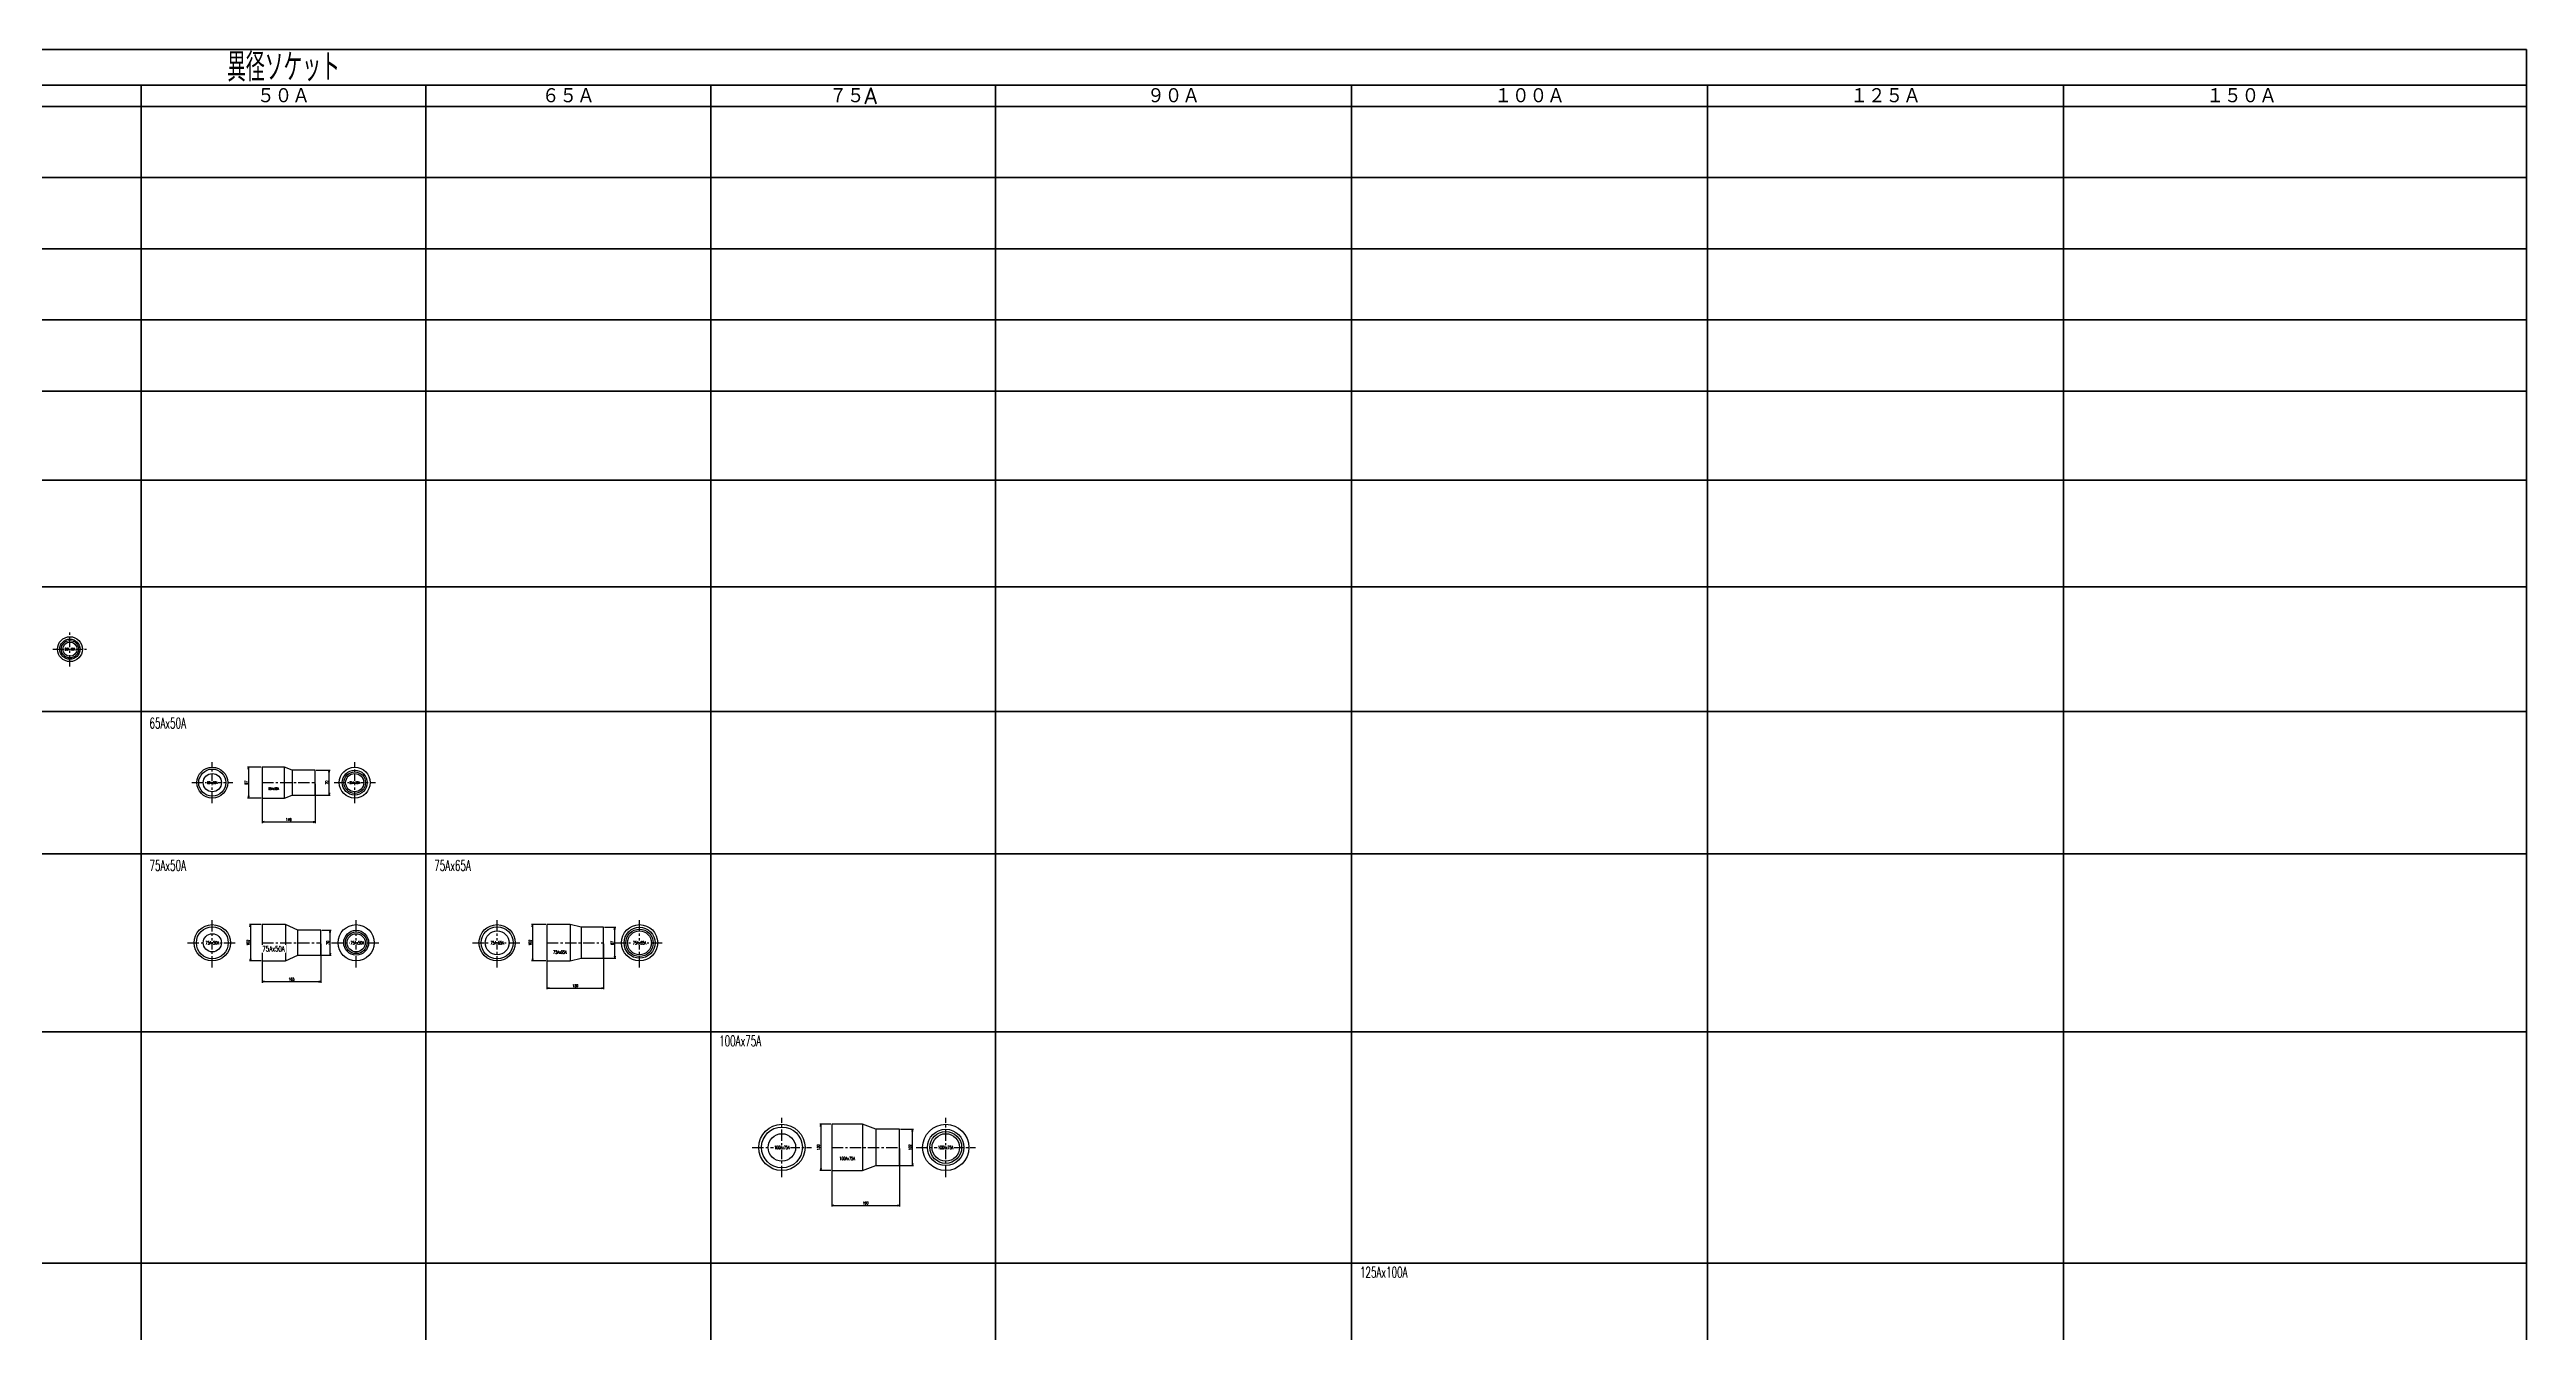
# Model space of a CAD drawing. Header units: millimetres. Extents: x 1711 to 90196, y -23291 to 8516.
# Drawn here: x 9128 to 16085, y -1997 to 1608 of the extents above; entities that cross this region are included whole.
import ezdxf

# ---------------------------------------------------------------- set-up
doc = ezdxf.new("R2010")
doc.units = ezdxf.units.MM
doc.header["$PDMODE"] = 35
doc.linetypes.add('CENTER', pattern=[50.8, 31.75, -6.35, 6.35, -6.35])
doc.layers.add('line', color=153, linetype='Continuous', lineweight=50)
for name, color, linetype in [('寸法', 2, 'Continuous'), ('配管-CVP', 4, 'Continuous'), ('＃配管（PVC)', 21, 'Continuous')]:
    doc.layers.add(name, color=color, linetype=linetype)
doc.styles.add('kpk', font='romans.shx', dxfattribs={"width": 0.7, "bigfont": 'extfont2.shx'})
doc.styles.get("Standard").update_dxf_attribs({"font": 'romans.shx', "bigfont": 'extfont.shx'})
doc.dimstyles.new('KPK-3', dxfattribs={"dimscale": 3, "dimtxt": 2.5, "dimasz": 2, "dimexe": 1, "dimexo": 1, "dimgap": 1, "dimtad": 3, "dimdec": 1, "dimdsep": 46, "dimtxsty": 'kpk', "dimblk": 'OPEN', "dimcen": 2.5, "dimclrd": 2, "dimclre": 2, "dimclrt": 4, "dimadec": 1, "dimazin": 2, "dimtfac": 1, "dimtdec": 1, "dimtmove": 0, "dimatfit": 2, "dimldrblk": 'OPEN', "dimfxl": 0, "dimlwd": -1, "dimlwe": -1, "dimarcsym": 0})

# ---------------------------------------------------------------- blocks, each defined once
blk = doc.blocks.new('_Open')
at = {"color": 0, "linetype": 'ByBlock', "lineweight": -2}
for p, q in [((-1, 0.2), (0, 0)), ((-1, -0.2), (0, 0)), ((0, 0), (-1, 0))]:
    blk.add_line(p, q, dxfattribs=at)
blk = doc.blocks.new('*D2682')
at = {"layer": 'Defpoints', "color": 0, "transparency": 16777216}
for p in [(9725.4, -452.4), (9874.4, -452.4), (9874.4, -563)]:
    blk.add_point(p, dxfattribs=at)
at = {"layer": '寸法', "color": 2, "transparency": 16777216}
for p, q in [((9725.4, -455.4), (9725.4, -566)), ((9874.4, -455.4), (9874.4, -566)), ((9731.4, -563), (9868.4, -563))]:
    blk.add_line(p, q, dxfattribs=at)
at = {"layer": '寸法', "color": 2, "transparency": 16777216, "xscale": 6, "yscale": 6, "zscale": 6, "rotation": 180}
blk.add_blockref('_Open', (9725.4, -563), dxfattribs=at)
at = {"layer": '寸法', "color": 2, "transparency": 16777216, "xscale": 6, "yscale": 6, "zscale": 6}
blk.add_blockref('_Open', (9874.4, -563), dxfattribs=at)
at = {"layer": '寸法', "color": 4, "transparency": 16777216, "insert": (9799.9, -556.2), "char_height": 7.5, "attachment_point": 5, "style": 'kpk', "bg_fill": 3, "box_fill_scale": 1.1, "bg_fill_color": 256, "bg_fill_true_color": 13158600, "bg_fill_transparency": 0}
blk.add_mtext('149', dxfattribs=at)
blk = doc.blocks.new('*D2683')
at = {"layer": 'Defpoints', "color": 0, "transparency": 16777216}
for p in [(9725.4, -902.4), (9890.4, -902.4), (9890.4, -1011.5)]:
    blk.add_point(p, dxfattribs=at)
at = {"layer": '寸法', "color": 2, "transparency": 16777216}
for p, q in [((9725.4, -905.4), (9725.4, -1014.5)), ((9890.4, -905.4), (9890.4, -1014.5)), ((9731.4, -1011.5), (9884.4, -1011.5))]:
    blk.add_line(p, q, dxfattribs=at)
at = {"layer": '寸法', "color": 2, "transparency": 16777216, "xscale": 6, "yscale": 6, "zscale": 6, "rotation": 180}
blk.add_blockref('_Open', (9725.4, -1011.5), dxfattribs=at)
at = {"layer": '寸法', "color": 2, "transparency": 16777216, "xscale": 6, "yscale": 6, "zscale": 6}
blk.add_blockref('_Open', (9890.4, -1011.5), dxfattribs=at)
at = {"layer": '寸法', "color": 4, "transparency": 16777216, "insert": (9807.9, -1004.8), "char_height": 7.5, "attachment_point": 5, "style": 'kpk', "bg_fill": 3, "box_fill_scale": 1.1, "bg_fill_color": 256, "bg_fill_true_color": 13158600, "bg_fill_transparency": 0}
blk.add_mtext('165', dxfattribs=at)
blk = doc.blocks.new('*D2684')
at = {"layer": 'Defpoints', "color": 0, "transparency": 16777216}
for p in [(10525.4, -902.4), (10684.4, -902.4), (10684.4, -1030)]:
    blk.add_point(p, dxfattribs=at)
at = {"layer": '寸法', "color": 2, "transparency": 16777216}
for p, q in [((10525.4, -905.4), (10525.4, -1033)), ((10684.4, -905.4), (10684.4, -1033)), ((10531.4, -1030), (10678.4, -1030))]:
    blk.add_line(p, q, dxfattribs=at)
at = {"layer": '寸法', "color": 2, "transparency": 16777216, "xscale": 6, "yscale": 6, "zscale": 6, "rotation": 180}
blk.add_blockref('_Open', (10525.4, -1030), dxfattribs=at)
at = {"layer": '寸法', "color": 2, "transparency": 16777216, "xscale": 6, "yscale": 6, "zscale": 6}
blk.add_blockref('_Open', (10684.4, -1030), dxfattribs=at)
at = {"layer": '寸法', "color": 4, "transparency": 16777216, "insert": (10604.9, -1023.2), "char_height": 7.5, "attachment_point": 5, "style": 'kpk', "bg_fill": 3, "box_fill_scale": 1.1, "bg_fill_color": 256, "bg_fill_true_color": 13158600, "bg_fill_transparency": 0}
blk.add_mtext('159', dxfattribs=at)
blk = doc.blocks.new('*D2685')
at = {"layer": 'Defpoints', "color": 0, "transparency": 16777216}
for p in [(11325.4, -1477.4), (11515.4, -1477.4), (11515.4, -1640.8)]:
    blk.add_point(p, dxfattribs=at)
at = {"layer": '寸法', "color": 2, "transparency": 16777216}
for p, q in [((11325.4, -1480.4), (11325.4, -1643.8)), ((11515.4, -1480.4), (11515.4, -1643.8)), ((11331.4, -1640.8), (11509.4, -1640.8))]:
    blk.add_line(p, q, dxfattribs=at)
at = {"layer": '寸法', "color": 2, "transparency": 16777216, "xscale": 6, "yscale": 6, "zscale": 6, "rotation": 180}
blk.add_blockref('_Open', (11325.4, -1640.8), dxfattribs=at)
at = {"layer": '寸法', "color": 2, "transparency": 16777216, "xscale": 6, "yscale": 6, "zscale": 6}
blk.add_blockref('_Open', (11515.4, -1640.8), dxfattribs=at)
at = {"layer": '寸法', "color": 4, "transparency": 16777216, "insert": (11420.4, -1634), "char_height": 7.5, "attachment_point": 5, "style": 'kpk', "bg_fill": 3, "box_fill_scale": 1.1, "bg_fill_color": 256, "bg_fill_true_color": 13158600, "bg_fill_transparency": 0}
blk.add_mtext('190', dxfattribs=at)
blk = doc.blocks.new('*D2746')
at = {"layer": 'Defpoints', "color": 0, "transparency": 16777216}
for p in [(9725.4, -408.9), (9687.1, -495.9), (9725.4, -495.9)]:
    blk.add_point(p, dxfattribs=at)
at = {"layer": '寸法', "color": 2, "transparency": 16777216}
for p, q in [((9722.4, -408.9), (9684.1, -408.9)), ((9687.1, -414.9), (9687.1, -489.9)), ((9722.4, -495.9), (9684.1, -495.9))]:
    blk.add_line(p, q, dxfattribs=at)
at = {"layer": '寸法', "color": 2, "transparency": 16777216, "xscale": 6, "yscale": 6, "zscale": 6}
for p, rotation in [((9687.1, -408.9), 90), ((9687.1, -495.9), 270)]:
    blk.add_blockref('_Open', p, dxfattribs=dict(at, rotation=rotation))
at = {"layer": '寸法', "color": 4, "transparency": 16777216, "insert": (9680.4, -452.4), "char_height": 7.5, "attachment_point": 5, "rotation": 90, "style": 'kpk', "bg_fill": 3, "box_fill_scale": 1.1, "bg_fill_color": 256, "bg_fill_true_color": 13158600, "bg_fill_transparency": 0}
blk.add_mtext('87', dxfattribs=at)
blk = doc.blocks.new('*D2747')
at = {"layer": '寸法', "color": 2, "transparency": 16777216}
for p, q in [((9877.4, -417.4), (9916.6, -417.4)), ((9913.6, -481.4), (9913.6, -423.4)), ((9877.4, -487.4), (9916.6, -487.4))]:
    blk.add_line(p, q, dxfattribs=at)
at = {"layer": '寸法', "color": 2, "transparency": 16777216, "xscale": 6, "yscale": 6, "zscale": 6}
for p, rotation in [((9913.6, -417.4), 90), ((9913.6, -487.4), 270)]:
    blk.add_blockref('_Open', p, dxfattribs=dict(at, rotation=rotation))
at = {"layer": '寸法', "color": 4, "transparency": 16777216, "insert": (9906.9, -452.4), "char_height": 7.5, "attachment_point": 5, "rotation": 90, "style": 'kpk', "bg_fill": 3, "box_fill_scale": 1.1, "bg_fill_color": 256, "bg_fill_true_color": 13158600, "bg_fill_transparency": 0}
blk.add_mtext('70', dxfattribs=at)
at = {"layer": 'Defpoints', "color": 0, "transparency": 16777216}
for p in [(9874.4, -417.4), (9913.6, -417.4), (9874.4, -487.4)]:
    blk.add_point(p, dxfattribs=at)
blk = doc.blocks.new('*D2748')
at = {"layer": 'Defpoints', "color": 0, "transparency": 16777216}
for p in [(9725.4, -851.4), (9692.4, -953.4), (9725.4, -953.4)]:
    blk.add_point(p, dxfattribs=at)
at = {"layer": '寸法', "color": 2, "transparency": 16777216}
for p, q in [((9722.4, -851.4), (9689.4, -851.4)), ((9692.4, -857.4), (9692.4, -947.4)), ((9722.4, -953.4), (9689.4, -953.4))]:
    blk.add_line(p, q, dxfattribs=at)
at = {"layer": '寸法', "color": 2, "transparency": 16777216, "xscale": 6, "yscale": 6, "zscale": 6}
for p, rotation in [((9692.4, -851.4), 90), ((9692.4, -953.4), 270)]:
    blk.add_blockref('_Open', p, dxfattribs=dict(at, rotation=rotation))
at = {"layer": '寸法', "color": 4, "transparency": 16777216, "insert": (9685.7, -902.4), "char_height": 7.5, "attachment_point": 5, "rotation": 90, "style": 'kpk', "bg_fill": 3, "box_fill_scale": 1.1, "bg_fill_color": 256, "bg_fill_true_color": 13158600, "bg_fill_transparency": 0}
blk.add_mtext('102', dxfattribs=at)
blk = doc.blocks.new('*D2749')
at = {"layer": '寸法', "color": 2, "transparency": 16777216}
for p, q in [((9893.4, -867.4), (9919.4, -867.4)), ((9916.4, -931.4), (9916.4, -873.4)), ((9893.4, -937.4), (9919.4, -937.4))]:
    blk.add_line(p, q, dxfattribs=at)
at = {"layer": '寸法', "color": 2, "transparency": 16777216, "xscale": 6, "yscale": 6, "zscale": 6}
for p, rotation in [((9916.4, -867.4), 90), ((9916.4, -937.4), 270)]:
    blk.add_blockref('_Open', p, dxfattribs=dict(at, rotation=rotation))
at = {"layer": '寸法', "color": 4, "transparency": 16777216, "insert": (9909.6, -902.4), "char_height": 7.5, "attachment_point": 5, "rotation": 90, "style": 'kpk', "bg_fill": 3, "box_fill_scale": 1.1, "bg_fill_color": 256, "bg_fill_true_color": 13158600, "bg_fill_transparency": 0}
blk.add_mtext('70', dxfattribs=at)
at = {"layer": 'Defpoints', "color": 0, "transparency": 16777216}
for p in [(9890.4, -867.4), (9916.4, -867.4), (9890.4, -937.4)]:
    blk.add_point(p, dxfattribs=at)
blk = doc.blocks.new('*D2750')
at = {"layer": 'Defpoints', "color": 0, "transparency": 16777216}
for p in [(10525.4, -851.4), (10484.7, -953.4), (10525.4, -953.4)]:
    blk.add_point(p, dxfattribs=at)
at = {"layer": '寸法', "color": 2, "transparency": 16777216}
for p, q in [((10522.4, -851.4), (10481.7, -851.4)), ((10484.7, -857.4), (10484.7, -947.4)), ((10522.4, -953.4), (10481.7, -953.4))]:
    blk.add_line(p, q, dxfattribs=at)
at = {"layer": '寸法', "color": 2, "transparency": 16777216, "xscale": 6, "yscale": 6, "zscale": 6}
for p, rotation in [((10484.7, -851.4), 90), ((10484.7, -953.4), 270)]:
    blk.add_blockref('_Open', p, dxfattribs=dict(at, rotation=rotation))
at = {"layer": '寸法', "color": 4, "transparency": 16777216, "insert": (10478, -902.4), "char_height": 7.5, "attachment_point": 5, "rotation": 90, "style": 'kpk', "bg_fill": 3, "box_fill_scale": 1.1, "bg_fill_color": 256, "bg_fill_true_color": 13158600, "bg_fill_transparency": 0}
blk.add_mtext('102', dxfattribs=at)
blk = doc.blocks.new('*D2751')
at = {"layer": 'Defpoints', "color": 0, "transparency": 16777216}
for p in [(10684.4, -858.9), (10715.6, -858.9), (10684.4, -945.9)]:
    blk.add_point(p, dxfattribs=at)
at = {"layer": '寸法', "color": 2, "transparency": 16777216}
for p, q in [((10687.4, -858.9), (10718.6, -858.9)), ((10715.6, -939.9), (10715.6, -864.9)), ((10687.4, -945.9), (10718.6, -945.9))]:
    blk.add_line(p, q, dxfattribs=at)
at = {"layer": '寸法', "color": 2, "transparency": 16777216, "xscale": 6, "yscale": 6, "zscale": 6}
for p, rotation in [((10715.6, -858.9), 90), ((10715.6, -945.9), 270)]:
    blk.add_blockref('_Open', p, dxfattribs=dict(at, rotation=rotation))
at = {"layer": '寸法', "color": 4, "transparency": 16777216, "insert": (10708.8, -902.4), "char_height": 7.5, "attachment_point": 5, "rotation": 90, "style": 'kpk', "bg_fill": 3, "box_fill_scale": 1.1, "bg_fill_color": 256, "bg_fill_true_color": 13158600, "bg_fill_transparency": 0}
blk.add_mtext('87', dxfattribs=at)
blk = doc.blocks.new('*D2752')
at = {"layer": 'Defpoints', "color": 0, "transparency": 16777216}
for p in [(11325.4, -1412.4), (11294.4, -1542.4), (11325.4, -1542.4)]:
    blk.add_point(p, dxfattribs=at)
at = {"layer": '寸法', "color": 2, "transparency": 16777216}
for p, q in [((11322.4, -1412.4), (11291.4, -1412.4)), ((11294.4, -1418.4), (11294.4, -1536.4)), ((11322.4, -1542.4), (11291.4, -1542.4))]:
    blk.add_line(p, q, dxfattribs=at)
at = {"layer": '寸法', "color": 2, "transparency": 16777216, "xscale": 6, "yscale": 6, "zscale": 6}
for p, rotation in [((11294.4, -1412.4), 90), ((11294.4, -1542.4), 270)]:
    blk.add_blockref('_Open', p, dxfattribs=dict(at, rotation=rotation))
at = {"layer": '寸法', "color": 4, "transparency": 16777216, "insert": (11287.6, -1477.4), "char_height": 7.5, "attachment_point": 5, "rotation": 90, "style": 'kpk', "bg_fill": 3, "box_fill_scale": 1.1, "bg_fill_color": 256, "bg_fill_true_color": 13158600, "bg_fill_transparency": 0}
blk.add_mtext('130', dxfattribs=at)
blk = doc.blocks.new('*D2753')
at = {"layer": 'Defpoints', "color": 0, "transparency": 16777216}
for p in [(11515.4, -1426.4), (11551.9, -1426.4), (11515.4, -1528.4)]:
    blk.add_point(p, dxfattribs=at)
at = {"layer": '寸法', "color": 2, "transparency": 16777216}
for p, q in [((11518.4, -1426.4), (11554.9, -1426.4)), ((11551.9, -1522.4), (11551.9, -1432.4)), ((11518.4, -1528.4), (11554.9, -1528.4))]:
    blk.add_line(p, q, dxfattribs=at)
at = {"layer": '寸法', "color": 2, "transparency": 16777216, "xscale": 6, "yscale": 6, "zscale": 6}
for p, rotation in [((11551.9, -1426.4), 90), ((11551.9, -1528.4), 270)]:
    blk.add_blockref('_Open', p, dxfattribs=dict(at, rotation=rotation))
at = {"layer": '寸法', "color": 4, "transparency": 16777216, "insert": (11545.2, -1477.4), "char_height": 7.5, "attachment_point": 5, "rotation": 90, "style": 'kpk', "bg_fill": 3, "box_fill_scale": 1.1, "bg_fill_color": 256, "bg_fill_true_color": 13158600, "bg_fill_transparency": 0}
blk.add_mtext('102', dxfattribs=at)
blk = doc.blocks.new('A$C48264406')
at = {"layer": '＃配管（PVC)', "color": 2, "linetype": 'CENTER'}
for p, q in [((0, -83.3976), (0, 83.3976)), ((-83.3976, 0), (83.3976, 0))]:
    blk.add_line(p, q, dxfattribs=at)
at = {"layer": '＃配管（PVC)', "color": 0, "linetype": 'ByBlock'}
for radius in [65, 57.35, 38.5]:
    blk.add_circle((0, 0), radius, dxfattribs=at)
at = {"layer": 'Defpoints', "color": 6, "linetype": 'ByBlock', "insert": (0, 0), "char_height": 9, "attachment_point": 5, "style": 'kpk', "bg_fill": 3, "box_fill_scale": 1.2, "bg_fill_color": 256, "bg_fill_transparency": 0}
blk.add_mtext('{\\W0.6;100Ax75A}', dxfattribs=at)
blk = doc.blocks.new('A$C4CF0518A')
at = {"layer": '＃配管（PVC)', "color": 2, "linetype": 'CENTER'}
blk.add_line((0, 0), (190, 0), dxfattribs=at)
at = {"layer": '＃配管（PVC)', "color": 0, "linetype": 'ByBlock'}
for p, q in [((86.5, 65), (86.5, -65)), ((123.5, 51), (123.5, -51))]:
    blk.add_line(p, q, dxfattribs=at)
blk.add_lwpolyline([(190, -51), (190, 51), (123.5, 51), (86.5, 65), (0, 65), (0, -65), (86.5, -65), (123.5, -51)], close=True, dxfattribs=at)
at = {"layer": 'Defpoints', "color": 6, "linetype": 'ByBlock', "insert": (43.3, -30.9), "char_height": 9, "attachment_point": 5, "style": 'kpk', "bg_fill": 3, "box_fill_scale": 1.2, "bg_fill_color": 256, "bg_fill_transparency": 0}
blk.add_mtext('{\\W0.6;100Ax75A}', dxfattribs=at)
blk = doc.blocks.new('A$C180B06BC')
at = {"layer": '＃配管（PVC)', "color": 2, "linetype": 'CENTER'}
for p, q in [((0, -83.3976), (0, 83.3976)), ((-83.3976, 0), (83.3976, 0))]:
    blk.add_line(p, q, dxfattribs=at)
at = {"layer": '＃配管（PVC)', "color": 0, "linetype": 'ByBlock'}
for radius in [65, 51, 44.8, 38.5]:
    blk.add_circle((0, 0), radius, dxfattribs=at)
at = {"layer": 'Defpoints', "color": 6, "linetype": 'ByBlock', "insert": (0, 0), "char_height": 9, "attachment_point": 5, "style": 'kpk', "bg_fill": 3, "box_fill_scale": 1.2, "bg_fill_color": 256, "bg_fill_transparency": 0}
blk.add_mtext('{\\W0.6;100Ax75A}', dxfattribs=at)
blk = doc.blocks.new('A$C639A102D')
at = {"layer": '＃配管（PVC)', "color": 2, "linetype": 'CENTER'}
for p, q in [((-69.498, 0), (69.498, 0)), ((0, -69.498), (0, 69.498))]:
    blk.add_line(p, q, dxfattribs=at)
at = {"layer": '＃配管（PVC)', "color": 0, "linetype": 'ByBlock'}
for radius in [51, 44.8, 33.5]:
    blk.add_circle((0, 0), radius, dxfattribs=at)
at = {"layer": 'Defpoints', "color": 6, "linetype": 'ByBlock', "insert": (0, 0), "char_height": 9, "attachment_point": 5, "style": 'kpk', "bg_fill": 3, "box_fill_scale": 1.2, "bg_fill_color": 256, "bg_fill_transparency": 0}
blk.add_mtext('{\\W0.6;75Ax65A}', dxfattribs=at)
blk = doc.blocks.new('A$C40B71CBD')
at = {"layer": '＃配管（PVC)', "color": 2, "linetype": 'CENTER'}
blk.add_line((0, 0), (159, 0), dxfattribs=at)
at = {"layer": '＃配管（PVC)', "color": 0, "linetype": 'ByBlock'}
for p, q in [((65.6, 51), (65.6, -51)), ((96.4, 43.5), (96.4, -43.5))]:
    blk.add_line(p, q, dxfattribs=at)
blk.add_lwpolyline([(159, -43.5), (159, 43.5), (96.4, 43.5), (65.6, 51), (0, 51), (0, -51), (65.6, -51), (96.4, -43.5)], close=True, dxfattribs=at)
at = {"layer": 'Defpoints', "color": 6, "linetype": 'ByBlock', "insert": (36.5, -26.2), "char_height": 9, "attachment_point": 5, "style": 'kpk', "bg_fill": 3, "box_fill_scale": 1.2, "bg_fill_color": 256, "bg_fill_transparency": 0}
blk.add_mtext('{\\W0.6;75Ax65A}', dxfattribs=at)
blk = doc.blocks.new('A$C4E6127EB')
at = {"layer": '＃配管（PVC)', "color": 2, "linetype": 'CENTER'}
for p, q in [((-69.498, 0), (69.498, 0)), ((0, -69.498), (0, 69.498))]:
    blk.add_line(p, q, dxfattribs=at)
at = {"layer": '＃配管（PVC)', "color": 0, "linetype": 'ByBlock'}
for radius in [51, 43.5, 38.3, 33.5]:
    blk.add_circle((0, 0), radius, dxfattribs=at)
at = {"layer": 'Defpoints', "color": 6, "linetype": 'ByBlock', "insert": (0, 0), "char_height": 9, "attachment_point": 5, "style": 'kpk', "bg_fill": 3, "box_fill_scale": 1.2, "bg_fill_color": 256, "bg_fill_transparency": 0}
blk.add_mtext('{\\W0.6;75Ax65A}', dxfattribs=at)
blk = doc.blocks.new('A$C395A461D')
at = {"layer": '＃配管（PVC)', "color": 2, "linetype": 'CENTER'}
for p, q in [((0, -57.915), (0, 57.915)), ((-57.915, 0), (57.915, 0))]:
    blk.add_line(p, q, dxfattribs=at)
at = {"layer": '＃配管（PVC)', "color": 0, "linetype": 'ByBlock'}
for radius in [43.5, 38.3, 25.5]:
    blk.add_circle((0, 0), radius, dxfattribs=at)
at = {"layer": 'Defpoints', "color": 6, "linetype": 'ByBlock', "insert": (0, 0), "char_height": 7, "attachment_point": 5, "style": 'kpk', "bg_fill": 3, "box_fill_scale": 1.2, "bg_fill_color": 256, "bg_fill_transparency": 0}
blk.add_mtext('{\\W0.6;65Ax50A}', dxfattribs=at)
blk = doc.blocks.new('A$C149B4951')
at = {"layer": '＃配管（PVC)', "color": 2, "linetype": 'CENTER'}
blk.add_line((0, 0), (149, 0), dxfattribs=at)
at = {"layer": '＃配管（PVC)', "color": 0, "linetype": 'ByBlock'}
for p, q in [((62.6, -43.5), (62.6, 43.5)), ((84.4, 35), (84.4, -35))]:
    blk.add_line(p, q, dxfattribs=at)
blk.add_lwpolyline([(84.4, -35), (149, -35), (149, 35), (84.4, 35), (62.6, 43.5), (0, 43.5), (0, -43.5), (62.6, -43.5)], close=True, dxfattribs=at)
at = {"layer": 'Defpoints', "color": 6, "linetype": 'ByBlock', "insert": (32.2, -16.8), "char_height": 7, "attachment_point": 5, "style": 'kpk', "bg_fill": 3, "box_fill_scale": 1.2, "bg_fill_color": 256, "bg_fill_transparency": 0}
blk.add_mtext('{\\W0.6;65Ax50A}', dxfattribs=at)
blk = doc.blocks.new('A$C2D002988')
at = {"layer": '＃配管（PVC)', "color": 2, "linetype": 'CENTER'}
for p, q in [((-57.915, 0), (57.915, 0)), ((0, -57.915), (0, 57.915))]:
    blk.add_line(p, q, dxfattribs=at)
at = {"layer": '＃配管（PVC)', "color": 0, "linetype": 'ByBlock'}
for radius in [43.5, 35, 30.4, 25.5]:
    blk.add_circle((0, 0), radius, dxfattribs=at)
at = {"layer": 'Defpoints', "color": 6, "linetype": 'ByBlock', "insert": (0, 0), "char_height": 7, "attachment_point": 5, "style": 'kpk', "bg_fill": 3, "box_fill_scale": 1.2, "bg_fill_color": 256, "bg_fill_transparency": 0}
blk.add_mtext('{\\W0.6;65Ax50A}', dxfattribs=at)
blk = doc.blocks.new('A$C4F991EE2')
at = {"layer": '＃配管（PVC)', "color": 2, "linetype": 'CENTER'}
for p, q in [((-69.498, 0), (69.498, 0)), ((0, -69.498), (0, 69.498))]:
    blk.add_line(p, q, dxfattribs=at)
at = {"layer": '＃配管（PVC)', "color": 0, "linetype": 'ByBlock'}
for radius in [51, 44.8, 25.5]:
    blk.add_circle((0, 0), radius, dxfattribs=at)
at = {"layer": 'Defpoints', "color": 6, "linetype": 'ByBlock', "insert": (0, 0), "char_height": 9, "attachment_point": 5, "style": 'kpk', "bg_fill": 3, "box_fill_scale": 1.2, "bg_fill_color": 256, "bg_fill_transparency": 0}
blk.add_mtext('{\\W0.6;75Ax50A}', dxfattribs=at)
blk = doc.blocks.new('A$C3B467309')
at = {"layer": '＃配管（PVC)', "color": 2, "linetype": 'CENTER'}
blk.add_line((0, 0), (165, 0), dxfattribs=at)
at = {"layer": '＃配管（PVC)', "color": 0, "linetype": 'ByBlock'}
for p, q in [((65.6, 51), (65.6, -51)), ((100.4, -35), (100.4, 35))]:
    blk.add_line(p, q, dxfattribs=at)
blk.add_lwpolyline([(100.4, 35), (65.6, 51), (0, 51), (0, -51), (65.6, -51), (100.4, -35), (165, -35), (165, 35)], close=True, dxfattribs=at)
at = {"layer": 'Defpoints', "color": 6, "linetype": 'ByBlock', "insert": (32.2, -16.8), "char_height": 15, "attachment_point": 5, "style": 'kpk', "bg_fill": 3, "box_fill_scale": 1.2, "bg_fill_color": 256, "bg_fill_transparency": 0}
blk.add_mtext('{\\W0.6;75Ax50A}', dxfattribs=at)
blk = doc.blocks.new('A$C175E369B')
at = {"layer": '＃配管（PVC)', "color": 2, "linetype": 'CENTER'}
for p, q in [((-69.498, 0), (69.498, 0)), ((0, -69.498), (0, 69.498))]:
    blk.add_line(p, q, dxfattribs=at)
at = {"layer": '＃配管（PVC)', "color": 0, "linetype": 'ByBlock'}
for radius in [51, 35, 30.4, 25.5]:
    blk.add_circle((0, 0), radius, dxfattribs=at)
at = {"layer": 'Defpoints', "color": 6, "linetype": 'ByBlock', "insert": (3, 0), "char_height": 9, "attachment_point": 5, "style": 'kpk', "bg_fill": 3, "box_fill_scale": 1.2, "bg_fill_color": 256, "bg_fill_transparency": 0}
blk.add_mtext('{\\W0.6;75Ax50A}', dxfattribs=at)
blk = doc.blocks.new('A$C7DC368EE')
at = {"layer": '＃配管（PVC)', "color": 2, "linetype": 'CENTER'}
for p, q in [((-48.2625, 0), (48.2625, 0)), ((0, -48.2625), (0, 48.2625))]:
    blk.add_line(p, q, dxfattribs=at)
at = {"layer": '＃配管（PVC)', "color": 0, "linetype": 'ByBlock'}
for radius in [35, 28.5, 24.35, 20]:
    blk.add_circle((0, 0), radius, dxfattribs=at)
at = {"layer": 'Defpoints', "color": 6, "linetype": 'ByBlock', "insert": (0, 0), "char_height": 7, "attachment_point": 5, "style": 'kpk', "bg_fill": 3, "box_fill_scale": 1.2, "bg_fill_color": 256, "bg_fill_transparency": 0}
blk.add_mtext('{\\W0.6;50Ax40A}', dxfattribs=at)
blk = doc.blocks.new('A$Cdf689383')
at = {"layer": 'line'}
for p, q in [((2520, -100), (14020, -100)), ((7320, -100), (7320, -7210)), ((8120, -100), (8120, -7210)), ((8920, -100), (8920, -7210)), ((9720, -100), (9720, -7210)), ((10720, -100), (10720, -7210)), ((11720, -100), (11720, -7210)), ((12720, -100), (12720, -7210))]:
    blk.add_line(p, q, dxfattribs=at)
for points in [[(2520, -160), (2460, 0), (14020, 0), (14020, -7210), (2460, -7210), (2460, 0), (1260, 0), (1260, -7210)], [(0, -160), (1260, -160), (2460, -160), (14020, -160)], [(0, -360), (1260, -360), (2460, -360), (14020, -360)], [(0, -560), (1260, -560), (2460, -560), (14020, -560)], [(0, -760), (1260, -760), (2460, -760), (14020, -760)], [(0, -960), (1260, -960), (2460, -960), (14020, -960)], [(0, -1210), (1260, -1210), (2460, -1210), (14020, -1210)], [(0, -1510), (1260, -1510), (2460, -1510), (14020, -1510)], [(0, -1860), (1260, -1860), (2460, -1860), (14020, -1860)], [(0, -2260), (1260, -2260), (2460, -2260), (14020, -2260)], [(0, -2760), (1260, -2760), (2460, -2760), (14020, -2760)], [(0, -3410), (1260, -3410), (2460, -3410), (14020, -3410)]]:
    blk.add_lwpolyline(points, dxfattribs=at)
for s, insert, char_height, attachment_point in [('{\\W0.6;異径ソケット}', (7720, -50), 80, 5), ('５０Ａ', (7720, -130), 45, 5), ('６５Ａ', (8520, -130), 45, 5), ('７５A', (9320, -130), 45, 5), ('９０Ａ', (10220, -130), 45, 5), ('１００Ａ', (11220, -130), 45, 5), ('１２５Ａ', (12220, -130), 45, 5), ('１５０Ａ', (13220, -130), 45, 5), ('{\\W0.6;65Ax50A}', (7343.6, -1892.8), 30, 4), ('{\\W0.6;75Ax50A}', (7343.6, -2292.8), 30, 4), ('{\\W0.6;75Ax65A}', (8143.6, -2292.8), 30, 4), ('{\\W0.6;100Ax75A}', (8943.6, -2785.6), 30, 4), ('{\\W0.6;125Ax100A}', (10743.6, -3435.6), 30, 4)]:
    blk.add_mtext(s, dxfattribs=dict(at, insert=insert, char_height=char_height, attachment_point=attachment_point))

msp = doc.modelspace()

# ---------------------------------------------------------------- block references
at = {"layer": '配管-CVP'}
msp.add_blockref('A$C7DC368EE', (9185.3602, -77.4323), dxfattribs=at)

# ---------------------------------------------------------------- dimensions: what is measured, and where the dimension line sits
at = {"layer": '寸法'}
for base, p1, p2, picture, middle in [((9874.3602, -562.9866), (9725.3602, -452.4323), (9874.3602, -452.4323), '*D2682', (9799.8602, -556.2366)), ((9890.3602, -1011.5404), (9725.3602, -902.4323), (9890.3602, -902.4323), '*D2683', (9807.8602, -1004.7904)), ((10684.3602, -1029.9743), (10525.3602, -902.4323), (10684.3602, -902.4323), '*D2684', (10604.8602, -1023.2243)), ((11515.3602, -1640.7532), (11325.3602, -1477.4323), (11515.3602, -1477.4323), '*D2685', (11420.3602, -1634.0032))]:
    dim = msp.add_linear_dim(base=base, p1=p1, p2=p2, dimstyle='KPK-3', dxfattribs=at)
    dim.commit()
    dim.dimension.update_dxf_attribs({"geometry": picture, "text_midpoint": middle})

# ---------------------------------------------------------------- next in the draw order: dimensions: what is measured, and where the dimension line sits
for base, p1, p2, picture, middle in [((9687.1372, -495.9323), (9725.3602, -408.9323), (9725.3602, -495.9323), '*D2746', (9680.3872, -452.4323)), ((9913.6397, -417.4323), (9874.3602, -487.4323), (9874.3602, -417.4323), '*D2747', (9906.8897, -452.4323)), ((9692.4425, -953.4323), (9725.3602, -851.4323), (9725.3602, -953.4323), '*D2748', (9685.6925, -902.4323)), ((9916.358, -867.4323), (9890.3602, -937.4323), (9890.3602, -867.4323), '*D2749', (9909.608, -902.4323)), ((10484.7222, -953.4323), (10525.3602, -851.4323), (10525.3602, -953.4323), '*D2750', (10477.9722, -902.4323)), ((10715.5893, -858.9323), (10684.3602, -945.9323), (10684.3602, -858.9323), '*D2751', (10708.8393, -902.4323)), ((11294.3764, -1542.4323), (11325.3602, -1412.4323), (11325.3602, -1542.4323), '*D2752', (11287.6264, -1477.4323)), ((11551.9204, -1426.4323), (11515.3602, -1528.4323), (11515.3602, -1426.4323), '*D2753', (11545.1704, -1477.4323))]:
    dim = msp.add_linear_dim(base=base, p1=p1, p2=p2, angle=90, dimstyle='KPK-3', dxfattribs=at)
    dim.commit()
    dim.dimension.update_dxf_attribs({"geometry": picture, "text_midpoint": middle})

# ---------------------------------------------------------------- next in the draw order: block references
at = {"layer": '配管-CVP'}
for name, p in [('A$C395A461D', (9585.3602, -452.4323)), ('A$C149B4951', (9725.3602, -452.4323)), ('A$C2D002988', (9985.3602, -452.4323)), ('A$C4F991EE2', (9585.3602, -902.4323)), ('A$C639A102D', (10385.3602, -902.4323)), ('A$C3B467309', (9725.3602, -902.4323)), ('A$C40B71CBD', (10525.3602, -902.4323)), ('A$C48264406', (11185.3602, -1477.4323)), ('A$C4CF0518A', (11325.3602, -1477.4323)), ('A$C180B06BC', (11645.3602, -1477.4323))]:
    msp.add_blockref(name, p, dxfattribs=at)

# ---------------------------------------------------------------- next in the draw order: block references
for name, p in [('A$C175E369B', (9989.4105, -902.4323)), ('A$C4E6127EB', (10785.3602, -902.4323))]:
    msp.add_blockref(name, p, dxfattribs=at)

# ---------------------------------------------------------------- next in the draw order: block references
at = {"layer": 'line', "linetype": 'ByBlock'}
msp.add_blockref('A$Cdf689383', (2065.3602, 1607.5677), dxfattribs=at)

doc.saveas('drawing.dxf')
